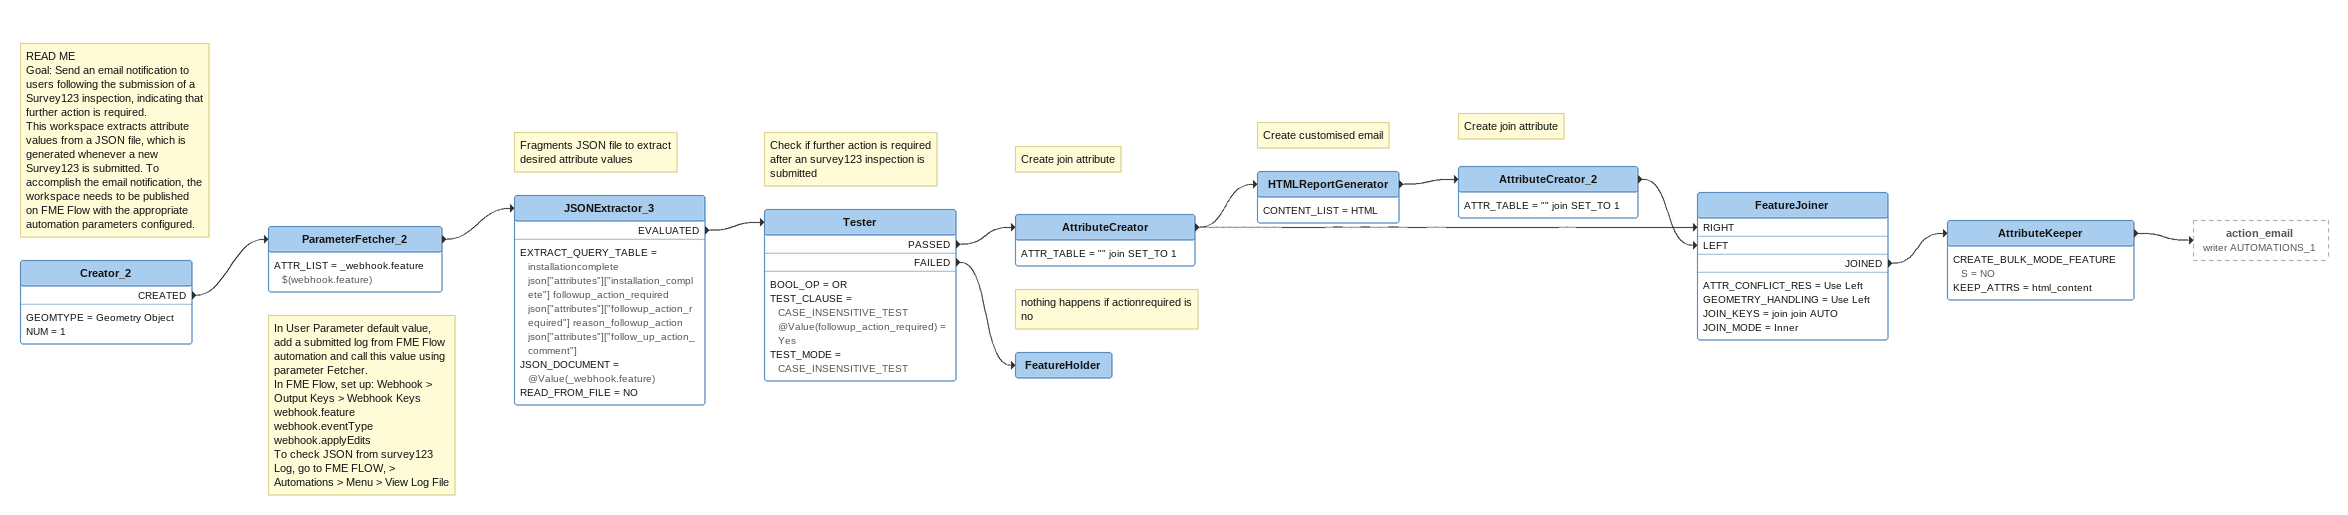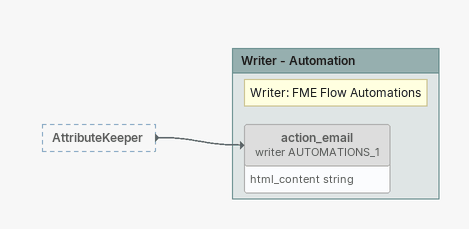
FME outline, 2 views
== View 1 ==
Note: READ ME / Goal: Send an email notification to users following the submission of a Survey123 inspection, indicating that further action is required. / This workspace extracts attribute values from a JSON file, which is generated whenever a new Survey123 is submitted. To accomplish the email notification, the workspace needs to be published on FME Flow with the appropriate automation parameters configured.
Creator_2
    GEOMTYPE = Geometry Object
    NUM = 1
    CREATED -> ParameterFetcher_2
Note: In User Parameter default value, add a submitted log from FME Flow automation and call this value using parameter Fetcher. / In FME Flow, set up: Webhook > Output Keys > Webhook Keys / webhook.feature / webhook.eventType / webhook.applyEdits / To check JSON from survey123 Log, go to FME FLOW, > Automations > Menu > View Log File
ParameterFetcher_2
    ATTR_LIST = _webhook.feature $(webhook.feature)
    -> JSONExtractor_3
Note: Fragments JSON file to extract desired attribute values
JSONExtractor_3
    EXTRACT_QUERY_TABLE = installationcomplete json["attributes"]["installation_complete"] followup_action_required json["attributes"]["followup_action_required"] reason_followup_action json["attributes"]["follow_up_action_comment"]
    JSON_DOCUMENT = @Value(_webhook.feature)
    READ_FROM_FILE = NO
    EVALUATED -> Tester
Note: Check if further action is required after an survey123 inspection is submitted
Tester
    BOOL_OP = OR
    TEST_CLAUSE = CASE_INSENSITIVE_TEST @Value(followup_action_required) = Yes
    TEST_MODE = CASE_INSENSITIVE_TEST
    PASSED -> AttributeCreator
    FAILED -> FeatureHolder
Note: Create join attribute
AttributeCreator
    ATTR_TABLE = "" join SET_TO 1
    -> FeatureJoiner [RIGHT]
    -> HTMLReportGenerator
Note: Create customised email
HTMLReportGenerator
    CONTENT_LIST = HTML
    -> AttributeCreator_2
Note: Create join attribute
AttributeCreator_2
    ATTR_TABLE = "" join SET_TO 1
    -> FeatureJoiner [LEFT]
FeatureJoiner
    ATTR_CONFLICT_RES = Use Left
    GEOMETRY_HANDLING = Use Left
    JOIN_KEYS = join join AUTO
    JOIN_MODE = Inner
    JOINED -> AttributeKeeper
AttributeKeeper
    CREATE_BULK_MODE_FEATURES = NO
    KEEP_ATTRS = html_content
    -> action_email (writer AUTOMATIONS_1)
Note: nothing happens if actionrequired is no
FeatureHolder

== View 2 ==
AttributeKeeper [outside]
    -> action_email (writer AUTOMATIONS_1)

Bookmark: Writer - Automation
Note: Writer: FME Flow Automations
action_email (writer AUTOMATIONS_1) [off]
    attributes: html_content string
